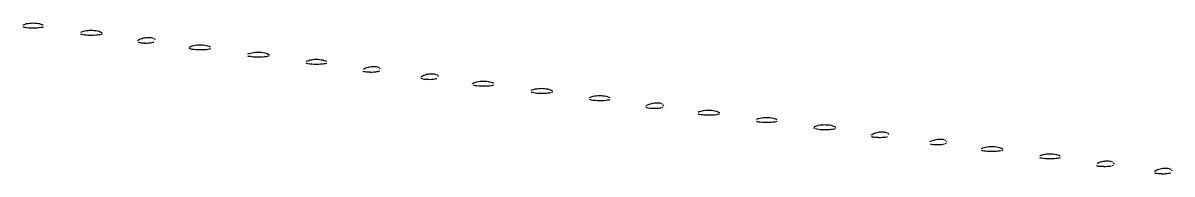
# Model space of a CAD drawing. Extents: x -125 to 152, y -90 to 100.
# Drawn here: x 141.869 to 144.168, y -62.331 to -62.028 of the extents above; entities that cross this region are included whole.
import ezdxf

# ---------------------------------------------------------------- set-up
doc = ezdxf.new("R2010")
doc.units = 0

msp = doc.modelspace()

# ---------------------------------------------------------------- linework, layer by layer
for p, q in [((141.8687, -62.0323), (141.8708, -62.0313)), ((141.8708, -62.0371), (141.8687, -62.0365)), ((141.8687, -62.0365), (141.8687, -62.0365)), ((141.8708, -62.0315), (141.8729, -62.0305)), ((141.8729, -62.0377), (141.8708, -62.0371)), ((141.8729, -62.0305), (141.876, -62.0298)), ((141.876, -62.0381), (141.8729, -62.0377)), ((141.876, -62.0298), (141.8791, -62.0292)), ((141.8802, -62.0385), (141.876, -62.0381)), ((141.8791, -62.0292), (141.8822, -62.0287)), ((141.8843, -62.0387), (141.8802, -62.0385)), ((141.8822, -62.0287), (141.8853, -62.0285)), ((141.8885, -62.0388), (141.8843, -62.0387)), ((141.8853, -62.0285), (141.8885, -62.0284)), ((141.8885, -62.0284), (141.8916, -62.0285)), ((141.8937, -62.0388), (141.8885, -62.0388)), ((141.8916, -62.0285), (141.8958, -62.0287)), ((141.8979, -62.0386), (141.8937, -62.0388)), ((141.8958, -62.0287), (141.8989, -62.0292)), ((141.901, -62.0383), (141.8979, -62.0386)), ((141.8989, -62.0292), (141.902, -62.0298)), ((141.9041, -62.0378), (141.901, -62.0383)), ((141.902, -62.0298), (141.9041, -62.0305)), ((141.9041, -62.0305), (141.9072, -62.0315)), ((141.9072, -62.0373), (141.9041, -62.0378)), ((141.9072, -62.0315), (141.9093, -62.0325)), ((141.9093, -62.0367), (141.9072, -62.0373)), ((141.9093, -62.0325), (141.9093, -62.0325)), ((141.9843, -62.0469), (141.9864, -62.0459)), ((141.9864, -62.046), (141.9895, -62.0451)), ((141.9895, -62.0451), (141.9926, -62.0444)), ((141.9926, -62.0444), (141.9958, -62.0437)), ((141.9958, -62.0437), (141.9989, -62.0433)), ((141.9989, -62.0433), (142.002, -62.043)), ((142.002, -62.043), (142.0052, -62.043)), ((142.0052, -62.043), (142.0083, -62.043)), ((142.0083, -62.043), (142.0114, -62.0433)), ((142.0114, -62.0433), (142.0145, -62.0437)), ((142.0145, -62.0437), (142.0176, -62.0444)), ((142.0176, -62.0444), (142.0208, -62.0451)), ((142.0208, -62.0451), (142.0229, -62.046)), ((142.0229, -62.046), (142.0249, -62.047)), ((142.0249, -62.047), (142.027, -62.048)), ((142.027, -62.048), (142.027, -62.048)), ((141.9864, -62.0517), (141.9843, -62.051)), ((141.9843, -62.051), (141.9843, -62.051)), ((141.9895, -62.0523), (141.9864, -62.0517)), ((141.9926, -62.0527), (141.9895, -62.0523)), ((141.9958, -62.053), (141.9926, -62.0527)), ((141.9999, -62.0532), (141.9958, -62.053)), ((142.0052, -62.0533), (141.9999, -62.0532)), ((142.0093, -62.0533), (142.0052, -62.0534)), ((142.0145, -62.0531), (142.0093, -62.0533)), ((142.0176, -62.0528), (142.0145, -62.0531)), ((142.0208, -62.0524), (142.0176, -62.0528)), ((142.0239, -62.0519), (142.0208, -62.0524)), ((142.027, -62.0505), (142.0249, -62.0512)), ((142.0249, -62.0512), (142.0249, -62.0512)), ((142.0979, -62.0635), (142.0999, -62.0625)), ((142.101, -62.0678), (142.0989, -62.0672)), ((142.0989, -62.0672), (142.0989, -62.0672)), ((142.0999, -62.0625), (142.101, -62.0613)), ((142.101, -62.0613), (142.1041, -62.0602)), ((142.1031, -62.0683), (142.101, -62.0678)), ((142.1052, -62.0687), (142.1031, -62.0683)), ((142.1041, -62.0602), (142.1072, -62.0593)), ((142.1093, -62.069), (142.1052, -62.0687)), ((142.1072, -62.0593), (142.1093, -62.0585)), ((142.1093, -62.0585), (142.1125, -62.058)), ((142.1125, -62.0691), (142.1093, -62.069)), ((142.1125, -62.058), (142.1145, -62.0576)), ((142.1166, -62.0692), (142.1125, -62.0692)), ((142.1145, -62.0576), (142.1176, -62.0574)), ((142.1197, -62.0691), (142.1166, -62.0692)), ((142.1176, -62.0574), (142.1197, -62.0573)), ((142.1197, -62.0573), (142.1229, -62.0574)), ((142.1229, -62.0687), (142.1197, -62.0691)), ((142.1229, -62.0574), (142.1249, -62.0577)), ((142.126, -62.0683), (142.1229, -62.0687)), ((142.1249, -62.0577), (142.127, -62.0581)), ((142.1281, -62.0678), (142.126, -62.0683)), ((142.127, -62.0581), (142.1291, -62.0586)), ((142.1302, -62.0672), (142.1281, -62.0678)), ((142.1291, -62.0586), (142.1291, -62.0586)), ((142.1302, -62.0594), (142.1322, -62.0602)), ((142.1322, -62.0613), (142.1333, -62.0625)), ((142.1333, -62.0625), (142.1333, -62.0625)), ((142.2135, -62.0728), (142.2166, -62.0724)), ((142.2166, -62.0724), (142.2197, -62.0721)), ((142.2197, -62.0721), (142.2229, -62.0721)), ((142.2229, -62.0721), (142.226, -62.0721)), ((142.226, -62.0721), (142.2291, -62.0724)), ((142.2291, -62.0724), (142.2322, -62.0728)), ((142.201, -62.0769), (142.2031, -62.0759)), ((142.2031, -62.0801), (142.201, -62.0794)), ((142.201, -62.0794), (142.201, -62.0794)), ((142.2031, -62.0759), (142.2051, -62.0751)), ((142.2051, -62.0807), (142.2031, -62.0801)), ((142.2051, -62.0751), (142.2072, -62.0742)), ((142.2072, -62.0814), (142.2051, -62.0807)), ((142.2072, -62.0742), (142.2104, -62.0734)), ((142.2104, -62.0818), (142.2072, -62.0814)), ((142.2104, -62.0734), (142.2135, -62.0728)), ((142.2145, -62.0821), (142.2104, -62.0818)), ((142.2187, -62.0824), (142.2145, -62.0821)), ((142.2229, -62.0824), (142.2187, -62.0824)), ((142.2281, -62.0824), (142.2229, -62.0825)), ((142.2322, -62.0822), (142.2281, -62.0824)), ((142.2322, -62.0728), (142.2354, -62.0734)), ((142.2354, -62.0819), (142.2322, -62.0822)), ((142.2354, -62.0734), (142.2385, -62.0742)), ((142.2385, -62.0815), (142.2354, -62.0819)), ((142.2385, -62.0742), (142.2416, -62.0751)), ((142.2416, -62.0809), (142.2385, -62.0815)), ((142.2416, -62.0751), (142.2437, -62.076)), ((142.2437, -62.0803), (142.2416, -62.0809)), ((142.2437, -62.076), (142.2437, -62.076)), ((142.3187, -62.0904), (142.3208, -62.0896)), ((142.3208, -62.0953), (142.3187, -62.0946)), ((142.3187, -62.0946), (142.3187, -62.0946)), ((142.3208, -62.0896), (142.3239, -62.0886)), ((142.3239, -62.0958), (142.3208, -62.0953)), ((142.3239, -62.0886), (142.327, -62.0879)), ((142.327, -62.0879), (142.3301, -62.0873)), ((142.3301, -62.0873), (142.3333, -62.0869)), ((142.3333, -62.0869), (142.3364, -62.0867)), ((142.3364, -62.0867), (142.3395, -62.0866)), ((142.3395, -62.0866), (142.3427, -62.0867)), ((142.3427, -62.0867), (142.3458, -62.0869)), ((142.3458, -62.0869), (142.3489, -62.0873)), ((142.3489, -62.0873), (142.352, -62.0879)), ((142.352, -62.0879), (142.3552, -62.0886)), ((142.3552, -62.0886), (142.3572, -62.0896)), ((142.3572, -62.0954), (142.3552, -62.0959)), ((142.3572, -62.0896), (142.3593, -62.0906)), ((142.3593, -62.0948), (142.3572, -62.0954)), ((142.3593, -62.0906), (142.3614, -62.0916)), ((142.3614, -62.0942), (142.3593, -62.0948)), ((142.3614, -62.0916), (142.3614, -62.0916)), ((142.327, -62.0962), (142.3239, -62.0958)), ((142.3301, -62.0967), (142.327, -62.0962)), ((142.3343, -62.0969), (142.3301, -62.0967)), ((142.3395, -62.0969), (142.3343, -62.0969)), ((142.3437, -62.0969), (142.3395, -62.097)), ((142.3479, -62.0968), (142.3437, -62.0969)), ((142.352, -62.0965), (142.3479, -62.0968)), ((142.3552, -62.0959), (142.352, -62.0965)), ((142.4354, -62.105), (142.4374, -62.1041)), ((142.4374, -62.1098), (142.4354, -62.1092)), ((142.4354, -62.1092), (142.4354, -62.1092)), ((142.4374, -62.1041), (142.4406, -62.1032)), ((142.4395, -62.1104), (142.4374, -62.1098)), ((142.4427, -62.1108), (142.4395, -62.1104)), ((142.4406, -62.1032), (142.4427, -62.1024)), ((142.4427, -62.1024), (142.4458, -62.1019)), ((142.4468, -62.1111), (142.4427, -62.1108)), ((142.4458, -62.1019), (142.4489, -62.1015)), ((142.451, -62.1115), (142.4468, -62.1111)), ((142.4489, -62.1015), (142.452, -62.1011)), ((142.4551, -62.1115), (142.451, -62.1115)), ((142.452, -62.1011), (142.4551, -62.101)), ((142.4551, -62.101), (142.4593, -62.1011)), ((142.4604, -62.1115), (142.4551, -62.1116)), ((142.4593, -62.1011), (142.4624, -62.1015)), ((142.4645, -62.1112), (142.4604, -62.1115)), ((142.4624, -62.1015), (142.4656, -62.1019)), ((142.4687, -62.1109), (142.4645, -62.1112)), ((142.4656, -62.1019), (142.4687, -62.1024)), ((142.4687, -62.1024), (142.4708, -62.1032)), ((142.4718, -62.1105), (142.4687, -62.1109)), ((142.4708, -62.1032), (142.4739, -62.1041)), ((142.4739, -62.11), (142.4718, -62.1105)), ((142.4739, -62.1041), (142.476, -62.1051)), ((142.476, -62.1094), (142.4739, -62.11)), ((142.476, -62.1051), (142.476, -62.1051)), ((142.552, -62.1195), (142.5541, -62.1183)), ((142.5541, -62.1183), (142.5572, -62.1174)), ((142.5572, -62.1174), (142.5604, -62.1167)), ((142.5604, -62.1167), (142.5624, -62.1161)), ((142.5624, -62.1161), (142.5656, -62.1157)), ((142.5656, -62.1157), (142.5677, -62.1155)), ((142.5677, -62.1155), (142.5708, -62.1154)), ((142.5708, -62.1154), (142.5728, -62.1155)), ((142.5728, -62.1155), (142.575, -62.1158)), ((142.575, -62.1158), (142.577, -62.1162)), ((142.577, -62.1162), (142.5791, -62.1168)), ((142.5791, -62.1168), (142.5812, -62.1175)), ((142.5812, -62.1175), (142.5812, -62.1175)), ((142.551, -62.1259), (142.5489, -62.1253)), ((142.5489, -62.1253), (142.5489, -62.1253)), ((142.55, -62.1206), (142.552, -62.1195)), ((142.5531, -62.1265), (142.551, -62.1259)), ((142.5562, -62.1269), (142.5531, -62.1265)), ((142.5593, -62.1271), (142.5562, -62.1269)), ((142.5635, -62.1272), (142.5593, -62.1271)), ((142.5666, -62.1273), (142.5635, -62.1273)), ((142.5708, -62.1272), (142.5666, -62.1273)), ((142.5739, -62.1269), (142.5708, -62.1272)), ((142.576, -62.1265), (142.5739, -62.1269)), ((142.5781, -62.1259), (142.576, -62.1265)), ((142.5801, -62.1253), (142.5781, -62.1259)), ((142.5822, -62.1246), (142.5801, -62.1253)), ((142.5822, -62.1195), (142.5833, -62.1207)), ((142.5833, -62.1207), (142.5833, -62.1207)), ((142.6645, -62.1362), (142.6666, -62.1351)), ((142.6677, -62.1404), (142.6656, -62.1398)), ((142.6656, -62.1398), (142.6656, -62.1398)), ((142.6666, -62.1351), (142.6687, -62.134)), ((142.6697, -62.1409), (142.6677, -62.1404)), ((142.6687, -62.134), (142.6708, -62.1328)), ((142.6718, -62.1413), (142.6697, -62.1409)), ((142.6708, -62.1329), (142.6739, -62.132)), ((142.676, -62.1416), (142.6718, -62.1413)), ((142.6739, -62.132), (142.676, -62.1312)), ((142.676, -62.1312), (142.6791, -62.1307)), ((142.6791, -62.1307), (142.6812, -62.1303)), ((142.6812, -62.1303), (142.6843, -62.1301)), ((142.6843, -62.1301), (142.6864, -62.13)), ((142.6864, -62.13), (142.6895, -62.1301)), ((142.6895, -62.1301), (142.6916, -62.1304)), ((142.6927, -62.141), (142.6895, -62.1415)), ((142.6916, -62.1304), (142.6937, -62.1308)), ((142.6947, -62.1405), (142.6927, -62.141)), ((142.6937, -62.1308), (142.6958, -62.1313)), ((142.6968, -62.1399), (142.6947, -62.1405)), ((142.6958, -62.1313), (142.6958, -62.1313)), ((142.6968, -62.1321), (142.6989, -62.1329)), ((142.6989, -62.1341), (142.7, -62.1352)), ((142.7, -62.1352), (142.7, -62.1352)), ((142.6801, -62.1417), (142.676, -62.1416)), ((142.6833, -62.1419), (142.6801, -62.1418)), ((142.6864, -62.1417), (142.6833, -62.1419)), ((142.6895, -62.1415), (142.6864, -62.1417)), ((142.7676, -62.1495), (142.7697, -62.1486)), ((142.7697, -62.1486), (142.7718, -62.1477)), ((142.7718, -62.1534), (142.7697, -62.1528)), ((142.7697, -62.1528), (142.7697, -62.1528)), ((142.7718, -62.1478), (142.7739, -62.1469)), ((142.7739, -62.154), (142.7718, -62.1534)), ((142.7739, -62.1469), (142.777, -62.146)), ((142.777, -62.1545), (142.7739, -62.154)), ((142.777, -62.146), (142.7802, -62.1455)), ((142.7812, -62.1548), (142.777, -62.1545)), ((142.7802, -62.1455), (142.7833, -62.1451)), ((142.7854, -62.155), (142.7812, -62.1548)), ((142.7833, -62.1451), (142.7864, -62.1448)), ((142.7895, -62.1551), (142.7854, -62.155)), ((142.7864, -62.1448), (142.7895, -62.1447)), ((142.7895, -62.1447), (142.7927, -62.1448)), ((142.7947, -62.1551), (142.7895, -62.1551)), ((142.7927, -62.1448), (142.7968, -62.1451)), ((142.7989, -62.1549), (142.7947, -62.1551)), ((142.7968, -62.1451), (142.8, -62.1455)), ((142.802, -62.1546), (142.7989, -62.1549)), ((142.8, -62.1455), (142.802, -62.146)), ((142.802, -62.146), (142.8051, -62.1469)), ((142.8051, -62.1542), (142.802, -62.1546)), ((142.8051, -62.1469), (142.8083, -62.1478)), ((142.8083, -62.1536), (142.8051, -62.1542)), ((142.8083, -62.1478), (142.8104, -62.1487)), ((142.8104, -62.153), (142.8083, -62.1536)), ((142.8104, -62.1487), (142.8104, -62.1487)), ((142.8853, -62.1631), (142.8875, -62.1622)), ((142.8875, -62.1623), (142.8906, -62.1614)), ((142.8906, -62.1614), (142.8937, -62.1605)), ((142.8937, -62.1605), (142.8968, -62.16)), ((142.8968, -62.16), (142.8999, -62.1596)), ((142.8999, -62.1596), (142.9031, -62.1593)), ((142.9031, -62.1593), (142.9062, -62.1592)), ((142.9062, -62.1592), (142.9093, -62.1593)), ((142.9093, -62.1593), (142.9124, -62.1596)), ((142.9124, -62.1596), (142.9156, -62.16)), ((142.9156, -62.16), (142.9187, -62.1605)), ((142.9187, -62.1605), (142.9218, -62.1614)), ((142.9218, -62.1614), (142.9239, -62.1623)), ((142.9239, -62.1623), (142.926, -62.1632)), ((142.926, -62.1632), (142.9281, -62.1643)), ((142.9281, -62.1643), (142.9281, -62.1643)), ((142.8875, -62.1679), (142.8853, -62.1673)), ((142.8853, -62.1673), (142.8853, -62.1673)), ((142.8906, -62.1685), (142.8875, -62.1679)), ((142.8937, -62.169), (142.8906, -62.1685)), ((142.8968, -62.1693), (142.8937, -62.169)), ((142.901, -62.1695), (142.8968, -62.1693)), ((142.9062, -62.1696), (142.901, -62.1695)), ((142.9104, -62.1696), (142.9062, -62.1696)), ((142.9156, -62.1694), (142.9104, -62.1696)), ((142.9187, -62.1691), (142.9156, -62.1694)), ((142.9218, -62.1686), (142.9187, -62.1691)), ((142.925, -62.1681), (142.9218, -62.1686)), ((142.9281, -62.1668), (142.926, -62.1675)), ((142.926, -62.1675), (142.926, -62.1675)), ((143.002, -62.1776), (143.0041, -62.1768)), ((143.0041, -62.1825), (143.002, -62.1818)), ((143.002, -62.1818), (143.002, -62.1818)), ((143.0041, -62.1768), (143.0072, -62.1758)), ((143.0062, -62.183), (143.0041, -62.1825)), ((143.0093, -62.1835), (143.0062, -62.183)), ((143.0072, -62.1758), (143.0093, -62.1751)), ((143.0093, -62.1751), (143.0125, -62.1745)), ((143.0135, -62.1839), (143.0093, -62.1835)), ((143.0125, -62.1745), (143.0156, -62.1741)), ((143.0176, -62.1841), (143.0135, -62.1839)), ((143.0156, -62.1741), (143.0187, -62.1739)), ((143.0229, -62.1842), (143.0176, -62.1841)), ((143.0187, -62.1739), (143.0229, -62.1737)), ((143.0229, -62.1737), (143.026, -62.1739)), ((143.027, -62.1842), (143.0229, -62.1842)), ((143.026, -62.1739), (143.0291, -62.1741)), ((143.0312, -62.184), (143.027, -62.1842)), ((143.0291, -62.1741), (143.0322, -62.1745)), ((143.0354, -62.1836), (143.0312, -62.184)), ((143.0322, -62.1745), (143.0354, -62.1751)), ((143.0354, -62.1751), (143.0374, -62.1758)), ((143.0385, -62.1832), (143.0354, -62.1836)), ((143.0374, -62.1758), (143.0406, -62.1768)), ((143.0406, -62.1826), (143.0385, -62.1832)), ((143.0406, -62.1768), (143.0427, -62.1778)), ((143.0427, -62.182), (143.0406, -62.1826)), ((143.0427, -62.1778), (143.0427, -62.1778)), ((143.1166, -62.1979), (143.1145, -62.1972)), ((143.1145, -62.1972), (143.1145, -62.1972)), ((143.1156, -62.1944), (143.1166, -62.1932)), ((143.1166, -62.1932), (143.1187, -62.1921)), ((143.1197, -62.1991), (143.1176, -62.1985)), ((143.1176, -62.1985), (143.1176, -62.1985)), ((143.1187, -62.1921), (143.1218, -62.1909)), ((143.1229, -62.1995), (143.1197, -62.1991)), ((143.1218, -62.191), (143.1239, -62.1901)), ((143.126, -62.1997), (143.1229, -62.1995)), ((143.1239, -62.1901), (143.127, -62.1894)), ((143.1302, -62.1998), (143.126, -62.1997)), ((143.127, -62.1894), (143.1291, -62.1887)), ((143.1291, -62.1887), (143.1322, -62.1884)), ((143.1343, -62.1999), (143.1302, -62.1999)), ((143.1322, -62.1884), (143.1343, -62.1881)), ((143.1343, -62.1881), (143.1375, -62.1881)), ((143.1375, -62.1998), (143.1343, -62.1999)), ((143.1375, -62.1881), (143.1395, -62.1882)), ((143.1406, -62.1996), (143.1375, -62.1998)), ((143.1395, -62.1882), (143.1426, -62.1884)), ((143.1426, -62.1992), (143.1406, -62.1996)), ((143.1426, -62.1884), (143.1447, -62.1889)), ((143.1458, -62.1986), (143.1426, -62.1992)), ((143.1447, -62.1889), (143.1447, -62.1889)), ((143.1458, -62.1895), (143.1479, -62.1901)), ((143.1489, -62.1972), (143.1468, -62.198)), ((143.1468, -62.198), (143.1468, -62.198)), ((143.1479, -62.1901), (143.1479, -62.1901)), ((143.1489, -62.1922), (143.1499, -62.1933)), ((143.1499, -62.1933), (143.151, -62.1945)), ((143.151, -62.1945), (143.151, -62.1945)), ((143.2197, -62.2068), (143.2218, -62.2058)), ((143.2218, -62.2058), (143.2249, -62.2049)), ((143.2249, -62.2049), (143.2281, -62.2042)), ((143.2281, -62.2042), (143.2302, -62.2035)), ((143.2302, -62.2035), (143.2343, -62.2031)), ((143.2343, -62.2031), (143.2374, -62.2029)), ((143.2374, -62.2029), (143.2406, -62.2028)), ((143.2406, -62.2028), (143.2437, -62.2029)), ((143.2437, -62.2029), (143.2468, -62.2031)), ((143.2468, -62.2031), (143.2499, -62.2035)), ((143.2499, -62.2035), (143.2531, -62.2042)), ((143.2531, -62.2042), (143.2562, -62.2049)), ((143.2562, -62.2049), (143.2583, -62.2058)), ((143.2583, -62.2058), (143.2603, -62.2069)), ((143.2603, -62.2069), (143.2625, -62.2078)), ((143.2625, -62.2104), (143.2603, -62.211)), ((143.2625, -62.2078), (143.2625, -62.2078)), ((143.2218, -62.2116), (143.2197, -62.2109)), ((143.2197, -62.2109), (143.2197, -62.2109)), ((143.2249, -62.2121), (143.2218, -62.2116)), ((143.2281, -62.2126), (143.2249, -62.2121)), ((143.2312, -62.2129), (143.2281, -62.2126)), ((143.2354, -62.2131), (143.2312, -62.2129)), ((143.2406, -62.2132), (143.2354, -62.2131)), ((143.2447, -62.2132), (143.2406, -62.2132)), ((143.2489, -62.213), (143.2447, -62.2132)), ((143.2531, -62.2127), (143.2489, -62.213)), ((143.2562, -62.2123), (143.2531, -62.2127)), ((143.2583, -62.2117), (143.2562, -62.2123)), ((143.2603, -62.211), (143.2583, -62.2117)), ((143.3364, -62.2212), (143.3385, -62.2204)), ((143.3385, -62.2261), (143.3364, -62.2254)), ((143.3364, -62.2254), (143.3364, -62.2254)), ((143.3385, -62.2204), (143.3406, -62.2195)), ((143.3406, -62.2267), (143.3385, -62.2261)), ((143.3406, -62.2195), (143.3437, -62.2187)), ((143.3437, -62.2271), (143.3406, -62.2267)), ((143.3437, -62.2187), (143.3468, -62.2181)), ((143.3479, -62.2275), (143.3437, -62.2271)), ((143.3468, -62.2181), (143.3499, -62.2177)), ((143.352, -62.2277), (143.3479, -62.2275)), ((143.3499, -62.2177), (143.3531, -62.2174)), ((143.3562, -62.2277), (143.352, -62.2277)), ((143.3531, -62.2174), (143.3562, -62.2174)), ((143.3562, -62.2174), (143.3604, -62.2174)), ((143.3614, -62.2277), (143.3562, -62.2278)), ((143.3604, -62.2174), (143.3635, -62.2177)), ((143.3656, -62.2275), (143.3614, -62.2277)), ((143.3635, -62.2177), (143.3666, -62.2181)), ((143.3697, -62.2272), (143.3656, -62.2275)), ((143.3666, -62.2181), (143.3697, -62.2187)), ((143.3697, -62.2187), (143.3718, -62.2195)), ((143.3729, -62.2268), (143.3697, -62.2272)), ((143.3718, -62.2195), (143.3749, -62.2204)), ((143.3749, -62.2262), (143.3729, -62.2268)), ((143.3749, -62.2204), (143.377, -62.2215)), ((143.377, -62.2256), (143.3749, -62.2262)), ((143.377, -62.2215), (143.377, -62.2215)), ((143.4572, -62.2341), (143.4604, -62.2332)), ((143.4604, -62.2332), (143.4635, -62.2326)), ((143.4635, -62.2326), (143.4666, -62.2322)), ((143.4666, -62.2322), (143.4697, -62.232)), ((143.4697, -62.232), (143.4729, -62.2319)), ((143.4729, -62.2319), (143.476, -62.232)), ((143.476, -62.232), (143.4791, -62.2322)), ((143.4791, -62.2322), (143.4822, -62.2326)), ((143.4822, -62.2326), (143.4854, -62.2332)), ((143.4854, -62.2332), (143.4885, -62.2341)), ((143.451, -62.2367), (143.4531, -62.2358)), ((143.4531, -62.2399), (143.451, -62.2392)), ((143.451, -62.2392), (143.451, -62.2392)), ((143.4531, -62.2358), (143.4551, -62.2349)), ((143.4572, -62.2411), (143.4541, -62.2406)), ((143.4541, -62.2406), (143.4541, -62.2406)), ((143.4551, -62.2349), (143.4572, -62.2341)), ((143.4604, -62.2416), (143.4572, -62.2411)), ((143.4635, -62.242), (143.4604, -62.2416)), ((143.4677, -62.2422), (143.4635, -62.242)), ((143.4729, -62.2423), (143.4677, -62.2422)), ((143.4781, -62.2423), (143.4729, -62.2423)), ((143.4822, -62.2421), (143.4781, -62.2423)), ((143.4854, -62.2418), (143.4822, -62.2421)), ((143.4885, -62.2413), (143.4854, -62.2418)), ((143.4885, -62.2341), (143.4906, -62.2349)), ((143.4916, -62.2407), (143.4885, -62.2413)), ((143.4906, -62.2349), (143.4926, -62.2359)), ((143.4937, -62.2401), (143.4916, -62.2407)), ((143.4926, -62.2359), (143.4947, -62.2369)), ((143.4947, -62.2369), (143.4947, -62.2369)), ((143.5656, -62.2525), (143.5677, -62.2514)), ((143.5687, -62.2567), (143.5666, -62.256)), ((143.5666, -62.256), (143.5666, -62.256)), ((143.5677, -62.2514), (143.5697, -62.2503)), ((143.5697, -62.2503), (143.5718, -62.2491)), ((143.5718, -62.2492), (143.575, -62.2482)), ((143.575, -62.2482), (143.577, -62.2475)), ((143.577, -62.2475), (143.5801, -62.247)), ((143.5801, -62.247), (143.5822, -62.2466)), ((143.5822, -62.2466), (143.5854, -62.2464)), ((143.5854, -62.2464), (143.5874, -62.2462)), ((143.5874, -62.2462), (143.5906, -62.2464)), ((143.5906, -62.2464), (143.5927, -62.2467)), ((143.5927, -62.2467), (143.5947, -62.247)), ((143.5947, -62.247), (143.5968, -62.2476)), ((143.5979, -62.2561), (143.5958, -62.2568)), ((143.5968, -62.2476), (143.5968, -62.2476)), ((143.5979, -62.2483), (143.5999, -62.2492)), ((143.5999, -62.2503), (143.601, -62.2515)), ((143.601, -62.2515), (143.601, -62.2515)), ((143.5708, -62.2572), (143.5687, -62.2567)), ((143.5728, -62.2576), (143.5708, -62.2572)), ((143.577, -62.2578), (143.5728, -62.2576)), ((143.5801, -62.2579), (143.577, -62.2578)), ((143.5843, -62.258), (143.5801, -62.258)), ((143.5874, -62.2579), (143.5843, -62.258)), ((143.5906, -62.2577), (143.5874, -62.2579)), ((143.5937, -62.2573), (143.5906, -62.2577)), ((143.5958, -62.2568), (143.5937, -62.2573)), ((143.6833, -62.2659), (143.6854, -62.2648)), ((143.6864, -62.2718), (143.6843, -62.2712)), ((143.6843, -62.2712), (143.6843, -62.2712)), ((143.6854, -62.2648), (143.6885, -62.2636)), ((143.6895, -62.2722), (143.6864, -62.2718)), ((143.6885, -62.2637), (143.6906, -62.2628)), ((143.6927, -62.2724), (143.6895, -62.2722)), ((143.6906, -62.2628), (143.6937, -62.2621)), ((143.6968, -62.2725), (143.6927, -62.2724)), ((143.6937, -62.2621), (143.6958, -62.2615)), ((143.6958, -62.2615), (143.6989, -62.261)), ((143.701, -62.2726), (143.6968, -62.2726)), ((143.6989, -62.261), (143.702, -62.2608)), ((143.7041, -62.2725), (143.701, -62.2726)), ((143.702, -62.2608), (143.7041, -62.2608)), ((143.7041, -62.2608), (143.7062, -62.2609)), ((143.7072, -62.2722), (143.7041, -62.2725)), ((143.7062, -62.2609), (143.7093, -62.2611)), ((143.7093, -62.2718), (143.7072, -62.2722)), ((143.7093, -62.2611), (143.7114, -62.2616)), ((143.7124, -62.2712), (143.7093, -62.2718)), ((143.7114, -62.2616), (143.7114, -62.2616)), ((143.7124, -62.2622), (143.7145, -62.2628)), ((143.7156, -62.2699), (143.7135, -62.2706)), ((143.7135, -62.2706), (143.7135, -62.2706)), ((143.7145, -62.2628), (143.7145, -62.2628)), ((143.7156, -62.2649), (143.7166, -62.266)), ((143.7166, -62.266), (143.7166, -62.266)), ((143.7864, -62.2794), (143.7885, -62.2784)), ((143.7885, -62.2785), (143.7916, -62.2776)), ((143.7916, -62.2776), (143.7947, -62.2769)), ((143.7947, -62.2769), (143.7979, -62.2762)), ((143.7979, -62.2762), (143.801, -62.2758)), ((143.801, -62.2758), (143.8041, -62.2756)), ((143.8041, -62.2756), (143.8072, -62.2755)), ((143.8072, -62.2755), (143.8104, -62.2756)), ((143.8104, -62.2756), (143.8135, -62.2758)), ((143.8135, -62.2758), (143.8166, -62.2762)), ((143.8166, -62.2762), (143.8197, -62.2769)), ((143.8197, -62.2769), (143.8228, -62.2776)), ((143.8228, -62.2776), (143.825, -62.2785)), ((143.825, -62.2785), (143.827, -62.2795)), ((143.7885, -62.2842), (143.7864, -62.2835)), ((143.7864, -62.2835), (143.7864, -62.2835)), ((143.7916, -62.2848), (143.7885, -62.2842)), ((143.7947, -62.2852), (143.7916, -62.2848)), ((143.7979, -62.2855), (143.7947, -62.2852)), ((143.802, -62.2858), (143.7979, -62.2855)), ((143.8072, -62.2858), (143.802, -62.2858)), ((143.8114, -62.2858), (143.8072, -62.2859)), ((143.8156, -62.2856), (143.8114, -62.2858)), ((143.8197, -62.2853), (143.8156, -62.2856)), ((143.8228, -62.2849), (143.8197, -62.2853)), ((143.826, -62.2844), (143.8228, -62.2849)), ((143.827, -62.2795), (143.8291, -62.2805)), ((143.8291, -62.283), (143.827, -62.2837)), ((143.827, -62.2837), (143.827, -62.2837)), ((143.8291, -62.2805), (143.8291, -62.2805)), ((143.9031, -62.294), (143.9052, -62.293)), ((143.9052, -62.2987), (143.9031, -62.2981)), ((143.9031, -62.2981), (143.9031, -62.2981)), ((143.9052, -62.2931), (143.9083, -62.2922)), ((143.9072, -62.2993), (143.9052, -62.2987)), ((143.9104, -62.2998), (143.9072, -62.2993)), ((143.9083, -62.2922), (143.9104, -62.2914)), ((143.9104, -62.2914), (143.9135, -62.2908)), ((143.9145, -62.3001), (143.9104, -62.2998)), ((143.9135, -62.2908), (143.9166, -62.2904)), ((143.9187, -62.3003), (143.9145, -62.3001)), ((143.9166, -62.2904), (143.9197, -62.2901)), ((143.9229, -62.3004), (143.9187, -62.3003)), ((143.9197, -62.2901), (143.9229, -62.29)), ((143.9229, -62.29), (143.927, -62.2901)), ((143.9281, -62.3004), (143.9229, -62.3004)), ((143.927, -62.2901), (143.9301, -62.2904)), ((143.9322, -62.3002), (143.9281, -62.3004)), ((143.9301, -62.2904), (143.9333, -62.2908)), ((143.9364, -62.2999), (143.9322, -62.3002)), ((143.9333, -62.2908), (143.9364, -62.2914)), ((143.9364, -62.2914), (143.9385, -62.2922)), ((143.9395, -62.2995), (143.9364, -62.2999)), ((143.9385, -62.2922), (143.9416, -62.2931)), ((143.9416, -62.299), (143.9395, -62.2995)), ((143.9416, -62.2931), (143.9437, -62.2941)), ((143.9437, -62.2983), (143.9416, -62.299)), ((143.9437, -62.2941), (143.9437, -62.2941)), ((144.0187, -62.3149), (144.0166, -62.3142)), ((144.0166, -62.3142), (144.0166, -62.3142)), ((144.0176, -62.3096), (144.0197, -62.3084)), ((144.0208, -62.3154), (144.0187, -62.3149)), ((144.0197, -62.3084), (144.0229, -62.3072)), ((144.0239, -62.3157), (144.0208, -62.3154)), ((144.0229, -62.3073), (144.0249, -62.3064)), ((144.027, -62.316), (144.0239, -62.3157)), ((144.0249, -62.3064), (144.0281, -62.3056)), ((144.0312, -62.316), (144.027, -62.316)), ((144.0281, -62.3056), (144.0302, -62.3051)), ((144.0302, -62.3051), (144.0333, -62.3047)), ((144.0354, -62.3162), (144.0312, -62.3161)), ((144.0333, -62.3047), (144.0354, -62.3045)), ((144.0354, -62.3045), (144.0385, -62.3044)), ((144.0385, -62.316), (144.0354, -62.3162)), ((144.0385, -62.3044), (144.0406, -62.3045)), ((144.0416, -62.3158), (144.0385, -62.316)), ((144.0406, -62.3045), (144.0437, -62.3048)), ((144.0437, -62.3154), (144.0416, -62.3158)), ((144.0437, -62.3048), (144.0458, -62.3052)), ((144.0468, -62.3149), (144.0437, -62.3154)), ((144.0458, -62.3052), (144.0458, -62.3052)), ((144.0468, -62.3057), (144.0489, -62.3065)), ((144.0499, -62.3135), (144.0479, -62.3143)), ((144.0479, -62.3143), (144.0479, -62.3143)), ((144.0489, -62.3065), (144.0489, -62.3065)), ((144.0499, -62.3084), (144.051, -62.3096)), ((144.051, -62.3096), (144.052, -62.3107)), ((144.052, -62.3107), (144.052, -62.3107)), ((144.1322, -62.3252), (144.1343, -62.3241)), ((144.1343, -62.3241), (144.1364, -62.3229)), ((144.1364, -62.3229), (144.1385, -62.3218)), ((144.1385, -62.3219), (144.1416, -62.3209)), ((144.1416, -62.3209), (144.1437, -62.3202)), ((144.1437, -62.3202), (144.1468, -62.3196)), ((144.1468, -62.3196), (144.1499, -62.3192)), ((144.1499, -62.3192), (144.152, -62.319)), ((144.152, -62.319), (144.1552, -62.319)), ((144.1552, -62.319), (144.1572, -62.3191)), ((144.1572, -62.3191), (144.1593, -62.3193)), ((144.1593, -62.3193), (144.1614, -62.3197)), ((144.1614, -62.3197), (144.1635, -62.3203)), ((144.1635, -62.3203), (144.1656, -62.3209)), ((144.1656, -62.3209), (144.1656, -62.3209)), ((144.1666, -62.3229), (144.1677, -62.3242)), ((144.1677, -62.3242), (144.1677, -62.3242)), ((144.1353, -62.3294), (144.1333, -62.3287)), ((144.1333, -62.3287), (144.1333, -62.3287)), ((144.1375, -62.3299), (144.1353, -62.3294)), ((144.1406, -62.3303), (144.1375, -62.3299)), ((144.1437, -62.3305), (144.1406, -62.3303)), ((144.1479, -62.3306), (144.1437, -62.3305)), ((144.151, -62.3307), (144.1479, -62.3307)), ((144.1541, -62.3306), (144.151, -62.3307)), ((144.1572, -62.3303), (144.1541, -62.3306)), ((144.1604, -62.33), (144.1572, -62.3303)), ((144.1624, -62.3295), (144.1604, -62.33)), ((144.1645, -62.3287), (144.1624, -62.3295))]:
    msp.add_line(p, q)

doc.saveas('drawing.dxf')
